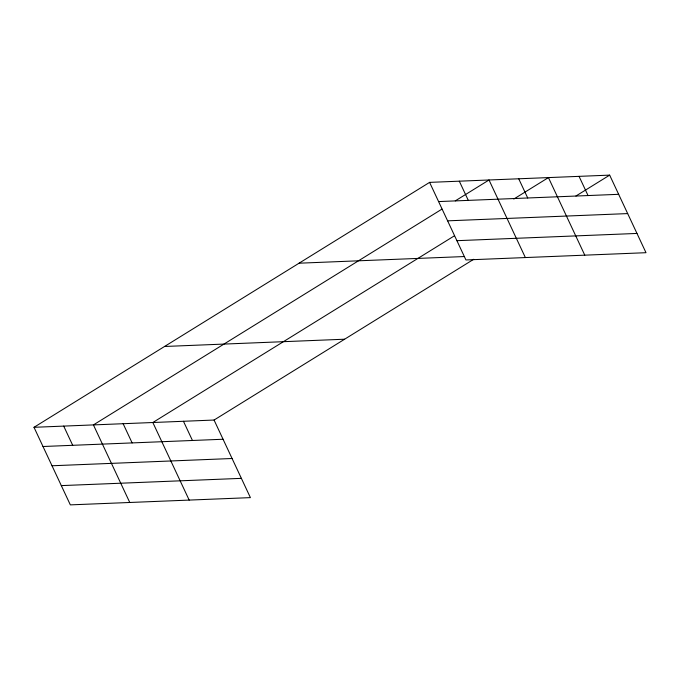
<?xml version="1.0" encoding="UTF-8"?>
<svg xmlns="http://www.w3.org/2000/svg" width="680" height="680" viewBox="0 0 680 680"><rect width="100%" height="100%" fill="white"/><g stroke="black" fill="none" stroke-linecap="round" stroke-linejoin="round"><path stroke-width="1.02" d="M34 427.303L214.064 420.045L250.401 497.624L70.337 504.875L34 427.303L429.599 182.376L609.663 175.125L646 252.697L465.936 259.955L429.599 182.376M441.949 209.125L93.423 424.906L129.761 502.477M455.269 200.881L489.022 179.987L525.36 257.558M454.308 235.875L152.839 422.518L189.176 500.089M513.808 199.036L548.437 177.59L584.774 255.161M214.064 420.045L473.731 259.275M575.917 196.019L609.663 175.125M438.591 201.577L618.656 194.319M447.618 220.838L627.683 213.588M456.909 240.686L636.973 233.435M299.047 263.202L464.338 256.547M164.552 346.477L344.607 339.218M42.993 446.505L223.057 439.246M52.02 465.766L232.084 458.507M61.31 485.613L241.375 478.354M579.054 176.358L588.047 195.559M518.729 178.789L527.722 197.99M459.306 181.186L468.299 200.379M183.456 421.277L192.448 440.478M123.131 423.708L132.124 442.91M63.708 426.105L72.701 445.306"/></g></svg>
